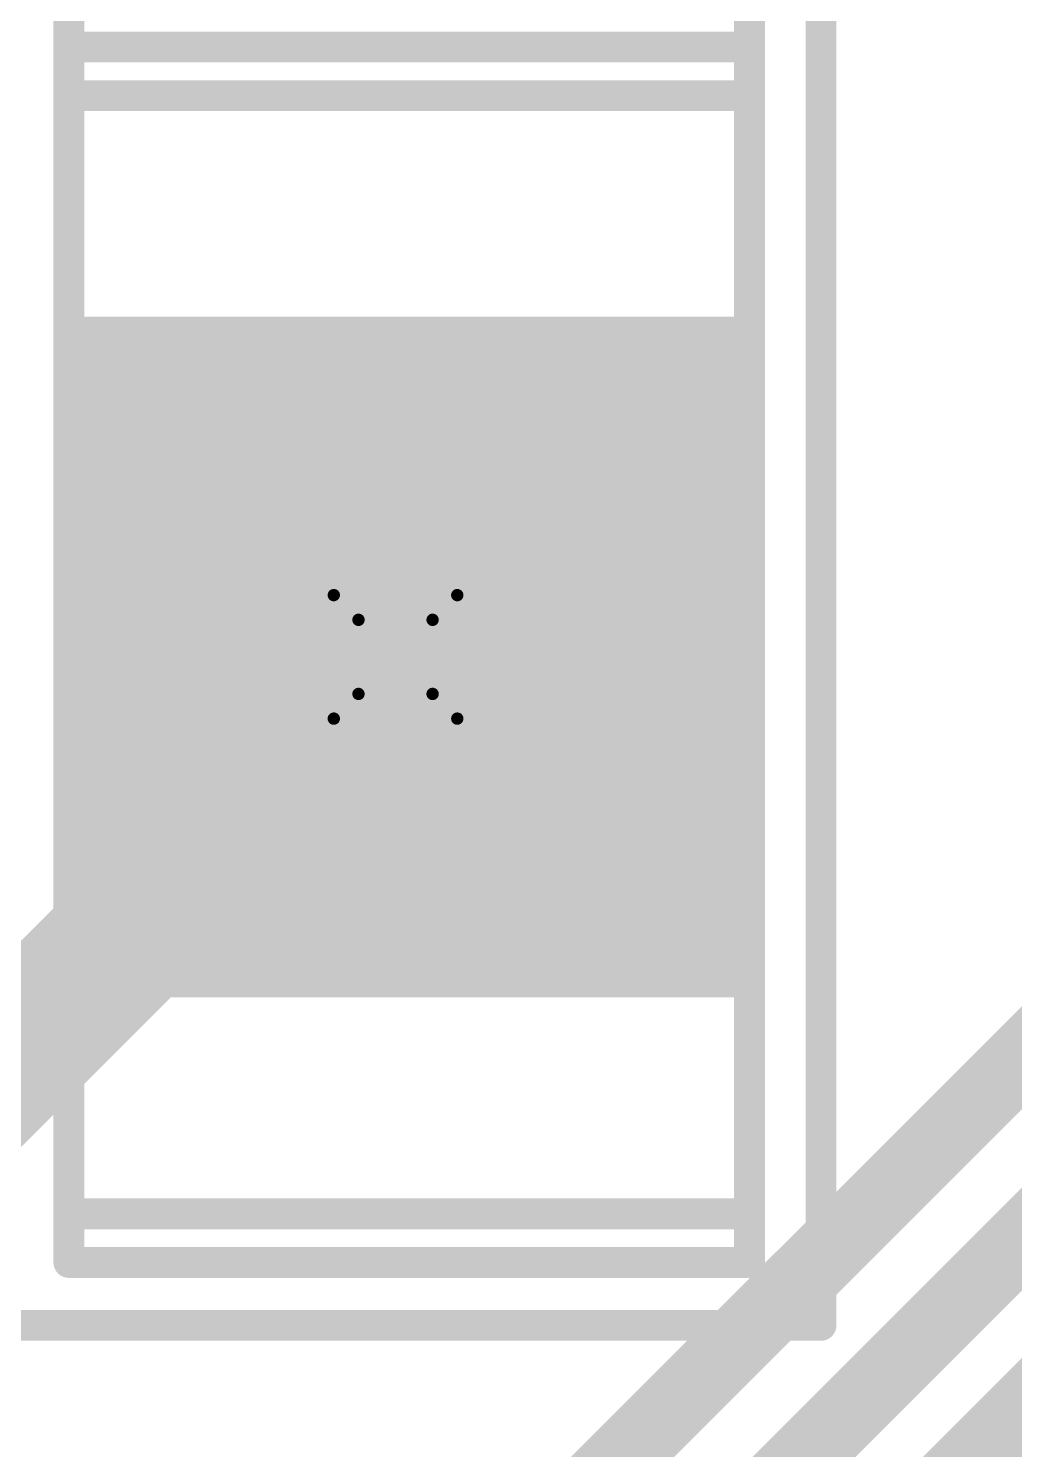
# Model space of a CAD drawing. Header units: millimetres. Extents: x -16 to 330, y -45 to 150.
# Drawn here: x 62.24 to 66.3, y 20.24 to 26.09 of the extents above; entities that cross this region are included whole.
import ezdxf

# ---------------------------------------------------------------- set-up
doc = ezdxf.new("R2010")
doc.units = ezdxf.units.MM
for name, color, linetype in [('BottomLayer', 5, 'Continuous'), ('BottomSolder', 6, 'Continuous'), ('DrillDrawing', 1, 'Continuous'), ('Mechanical13', 56, 'Continuous'), ('MidLayer1', 16, 'Continuous'), ('MidLayer2', 76, 'Continuous'), ('MultiLayer', 9, 'Continuous'), ('PadHoleLayer', 156, 'Continuous'), ('TopLayer', 1, 'Continuous'), ('TopOverlay', 2, 'Continuous'), ('TopSolder', 216, 'Continuous')]:
    doc.layers.add(name, color=color, linetype=linetype)

# ---------------------------------------------------------------- blocks, each defined once
blk = doc.blocks.new('C_____T________B__2')
at = {"layer": 'BottomLayer'}
blk.add_hatch(color=5, dxfattribs=at).paths.add_polyline_path([(-11.40000006, 1.39999974), (-8.60000058, 1.39999974), (-8.60000058, -1.39999974), (-11.40000006, -1.39999974)])
at = {"layer": 'BottomSolder'}
h = blk.add_hatch(color=6, dxfattribs=at)
edge = h.paths.add_edge_path()
edge.add_arc((-10.00000032, 0), 0.7999984, 0, 360)
at = {"layer": 'MidLayer1'}
blk.add_hatch(color=16, dxfattribs=at).paths.add_polyline_path([(-11.40000006, 1.39999974), (-8.60000058, 1.39999974), (-8.60000058, -1.39999974), (-11.40000006, -1.39999974)])
at = {"layer": 'MidLayer2'}
blk.add_hatch(color=76, dxfattribs=at).paths.add_polyline_path([(-11.40000006, 1.39999974), (-8.60000058, 1.39999974), (-8.60000058, -1.39999974), (-11.40000006, -1.39999974)])
at = {"layer": 'MultiLayer'}
blk.add_hatch(color=9, dxfattribs=at).paths.add_polyline_path([(-11.40000006, 1.39999974), (-8.60000058, 1.39999974), (-8.60000058, -1.39999974), (-11.40000006, -1.39999974)])
at = {"layer": 'PadHoleLayer'}
h = blk.add_hatch(color=156, dxfattribs=at)
edge = h.paths.add_edge_path()
edge.add_arc((-10.00000032, 0), 0.7999984, 0, 360)
at = {"layer": 'TopLayer'}
blk.add_hatch(color=1, dxfattribs=at).paths.add_polyline_path([(-11.40000006, 1.39999974), (-8.60000058, 1.39999974), (-8.60000058, -1.39999974), (-11.40000006, -1.39999974)])
at = {"layer": 'TopSolder'}
h = blk.add_hatch(color=216, dxfattribs=at)
edge = h.paths.add_edge_path()
edge.add_arc((-10.00000032, 0), 0.7999984, 0, 360)
at = {"layer": 'TopOverlay', "const_width": 0.127}
for points in [[(-12.7499999, 1.74999904), (-12.7499999, -1.75000158)], [(-12.7499999, -1.75000158), (12.7499999, -1.75000158)]]:
    blk.add_lwpolyline(points, dxfattribs=at)
at = {"layer": 'TopOverlay', "const_width": 0.0635}
blk.add_lwpolyline([(-12.7817499, -1.75000158, 1), (-12.7182499, -1.75000158, 1)], format="xyb", close=True, dxfattribs=at)
blk.add_lwpolyline([(-12.7817499, -1.75000158, 1), (-12.7182499, -1.75000158, 1)], format="xyb", close=True, dxfattribs=at)

msp = doc.modelspace()

# ---------------------------------------------------------------- linework, layer by layer
at = {"layer": 'BottomLayer', "const_width": 0.2999994}
for points in [[(63.77198828, 19.29661114), (67.75491655999998, 23.27953942)], [(64.0010404, 18.77961192), (68.25443804, 23.03300956)], [(64.224535, 18.30181252), (68.7831873, 22.86046482)]]:
    msp.add_lwpolyline(points, dxfattribs=at)
at = {"layer": 'DrillDrawing', "const_width": 0.0508}
for points in [[(63.4959995, 23.75399872), (64.0039995, 23.75399872)], [(63.4959995, 23.24599872), (63.4959995, 23.75399872)], [(64.0039995, 23.24599872), (64.0039995, 23.75399872)], [(63.5975995, 23.65239872), (63.9023995, 23.65239872)], [(63.5975995, 23.34759872), (63.5975995, 23.65239872)], [(63.9023995, 23.34759872), (63.9023995, 23.65239872)], [(63.5975995, 23.34759872), (63.9023995, 23.34759872)], [(63.4959995, 23.24599872), (64.0039995, 23.24599872)]]:
    msp.add_lwpolyline(points, dxfattribs=at)
at = {"layer": 'DrillDrawing', "const_width": 0.0254}
for points in [[(63.48329949999999, 23.75399872, 1), (63.50869949999999, 23.75399872, 1)], [(63.48329949999999, 23.75399872, 1), (63.50869949999999, 23.75399872, 1)], [(63.9912995, 23.75399872, 1), (64.0166995, 23.75399872, 1)], [(63.9912995, 23.75399872, 1), (64.0166995, 23.75399872, 1)], [(63.5848995, 23.65239872, 1), (63.6102995, 23.65239872, 1)], [(63.5848995, 23.65239872, 1), (63.6102995, 23.65239872, 1)], [(63.8896995, 23.65239872, 1), (63.9150995, 23.65239872, 1)], [(63.8896995, 23.65239872, 1), (63.9150995, 23.65239872, 1)], [(63.5848995, 23.34759872, 1), (63.6102995, 23.34759872, 1)], [(63.5848995, 23.34759872, 1), (63.6102995, 23.34759872, 1)], [(63.8896995, 23.34759872, 1), (63.9150995, 23.34759872, 1)], [(63.8896995, 23.34759872, 1), (63.9150995, 23.34759872, 1)], [(63.48329949999999, 23.24599872, 1), (63.50869949999999, 23.24599872, 1)], [(63.48329949999999, 23.24599872, 1), (63.50869949999999, 23.24599872, 1)], [(63.9912995, 23.24599872, 1), (64.0166995, 23.24599872, 1)], [(63.9912995, 23.24599872, 1), (64.0166995, 23.24599872, 1)]]:
    msp.add_lwpolyline(points, format="xyb", close=True, dxfattribs=at)
at = {"layer": 'Mechanical13', "const_width": 0.127}
for points in [[(62.4062379, 21.0088099), (62.4062379, 46.00880815999999)], [(65.20623737999999, 21.0088099), (65.20623737999999, 46.00880815999999)], [(62.4062379, 26.00881006), (65.20623737999999, 26.00881006)], [(62.4062379, 25.80881046), (65.20623737999999, 25.80881046)], [(62.4062379, 24.80880992), (65.20623737999999, 24.80880992)], [(62.4062379, 24.50880798), (65.20623737999999, 24.50880798)], [(63.80623764, 23.75880948), (63.80623764, 24.15880868)], [(63.80623764, 22.85880874), (63.80623764, 23.25881048)], [(62.4062379, 22.50880944), (65.20623737999999, 22.50880944)], [(62.4062379, 22.20881004), (65.20623737999999, 22.20881004)], [(62.4062379, 21.2088095), (65.20623737999999, 21.2088095)], [(62.4062379, 21.0088099), (65.20623737999999, 21.0088099)]]:
    msp.add_lwpolyline(points, dxfattribs=at)
at = {"layer": 'Mechanical13', "const_width": 0.0635}
for points in [[(62.3744879, 26.00881006, 1), (62.4379879, 26.00881006, 1)], [(65.17448738, 26.00881006, 1), (65.23798737999999, 26.00881006, 1)], [(62.3744879, 25.80881046, 1), (62.4379879, 25.80881046, 1)], [(65.17448738, 25.80881046, 1), (65.23798737999999, 25.80881046, 1)], [(62.3744879, 24.80880992, 1), (62.4379879, 24.80880992, 1)], [(65.17448738, 24.80880992, 1), (65.23798737999999, 24.80880992, 1)], [(62.3744879, 24.50880798, 1), (62.4379879, 24.50880798, 1)], [(65.17448738, 24.50880798, 1), (65.23798737999999, 24.50880798, 1)], [(63.77448764, 24.1688112, 1), (63.83798763999999, 24.1688112, 1)], [(63.77448764, 24.15881122, 1), (63.83798763999999, 24.15881122, 1)], [(63.77448764, 24.15881122, 1), (63.83798763999999, 24.15881122, 1)], [(63.77448764, 24.15880868, 1), (63.83798763999999, 24.15880868, 1)], [(63.77448764, 23.75880948, 1), (63.83798763999999, 23.75880948, 1)], [(63.77448764, 23.75880948, 1), (63.83798763999999, 23.75880948, 1)], [(63.77448764, 23.75880948, 1), (63.83798763999999, 23.75880948, 1)], [(63.77448764, 23.25881048, 1), (63.83798763999999, 23.25881048, 1)], [(63.77448764, 23.25881048, 1), (63.83798763999999, 23.25881048, 1)], [(63.77448764, 23.25881048, 1), (63.83798763999999, 23.25881048, 1)], [(63.77448764, 22.85880874, 1), (63.83798763999999, 22.85880874, 1)], [(63.77448764, 22.85880874, 1), (63.83798763999999, 22.85880874, 1)], [(63.77448764, 22.85880874, 1), (63.83798763999999, 22.85880874, 1)], [(63.77448764, 22.84880876, 1), (63.83798763999999, 22.84880876, 1)], [(62.3744879, 22.50880944, 1), (62.4379879, 22.50880944, 1)], [(65.17448738, 22.50880944, 1), (65.23798737999999, 22.50880944, 1)], [(62.3744879, 22.20881004, 1), (62.4379879, 22.20881004, 1)], [(65.17448738, 22.20881004, 1), (65.23798737999999, 22.20881004, 1)], [(62.3744879, 21.2088095, 1), (62.4379879, 21.2088095, 1)], [(65.17448738, 21.2088095, 1), (65.23798737999999, 21.2088095, 1)], [(62.3744879, 21.0088099, 1), (62.4379879, 21.0088099, 1)], [(62.3744879, 21.0088099, 1), (62.4379879, 21.0088099, 1)], [(65.17448738, 21.0088099, 1), (65.23798737999999, 21.0088099, 1)], [(65.17448738, 21.0088099, 1), (65.23798737999999, 21.0088099, 1)]]:
    msp.add_lwpolyline(points, format="xyb", close=True, dxfattribs=at)
at = {"layer": 'Mechanical13', "const_width": 0.127}
for points in [[(63.80623764, 22.85880874, -1.000000000064609), (63.80623764, 24.15881122)], [(63.80623764, 24.1688112, -1.000000000000002), (63.80623764, 22.84880876)], [(63.80623764, 24.15881122, -0.9999999999353819), (63.80623764, 22.85880874)], [(63.80623764, 23.25881048, -1.000000000000018), (63.80623764, 23.75880948)], [(63.80623764, 23.75880948, -1.000000000000004), (63.80623764, 23.25881048)]]:
    msp.add_lwpolyline(points, format="xyb", dxfattribs=at)
at = {"layer": 'MidLayer1', "const_width": 0.5999987999999999}
msp.add_lwpolyline([(54.1273873, 13.82520984), (63.80478729999999, 23.50260984)], dxfattribs=at)
at = {"layer": 'MidLayer1', "const_width": 0.2999994}
msp.add_lwpolyline([(63.6547876, 23.50260984, 1), (63.95478699999999, 23.50260984, 1)], format="xyb", close=True, dxfattribs=at)

# ---------------------------------------------------------------- block references
at = {"rotation": 90}
msp.add_blockref('C_____T________B__2', (63.74999949999999, 33.49999904), dxfattribs=at)

doc.saveas('drawing.dxf')
